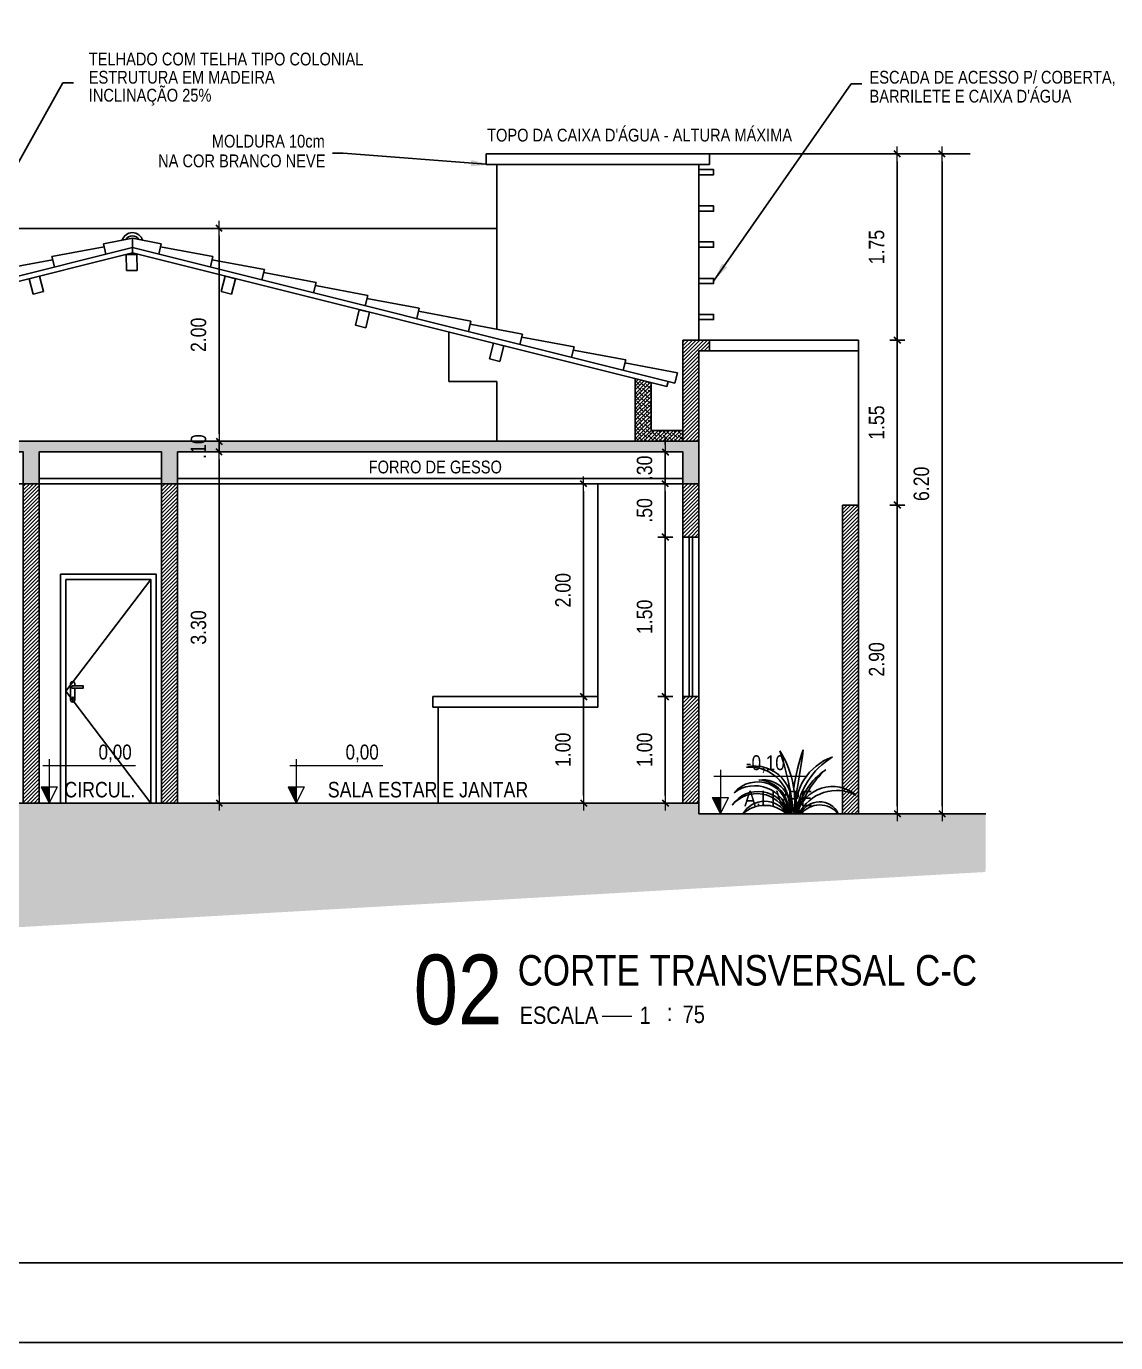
# Model space of a CAD drawing. Header units: millimetres. Extents: x -6300 to 1991, y -4770 to 4545.
# Drawn here: x 1408.02 to 1418.26, y 90.19 to 102.56 of the extents above; entities that cross this region are included whole.
import ezdxf
from ezdxf.enums import TextEntityAlignment as Align

# ---------------------------------------------------------------- set-up
doc = ezdxf.new("R2010")
doc.units = ezdxf.units.MM
doc.header["$LTSCALE"] = 20
doc.header["$MEASUREMENT"] = 0
doc.linetypes.add('HIDDEN2', pattern=[0.1875, 0.125, -0.0625])
doc.layers.get('0').update_dxf_attribs({"linetype": 'CONTINUOUS'})
doc.layers.get('DEFPOINTS').update_dxf_attribs({"linetype": 'CONTINUOUS'})
for name, color, linetype in [('COBERTA', 6, 'CONTINUOUS'), ('COTA', 7, 'CONTINUOUS'), ('E-txt-g', 3, 'CONTINUOUS'), ('E-TXT-Y', 2, 'CONTINUOUS'), ('PLANTAS', 136, 'CONTINUOUS')]:
    doc.layers.add(name, color=color, linetype=linetype)
for name, color, linetype, lineweight in [('E-Cta-W', 7, 'CONTINUOUS', 20), ('E-Pen-C', 4, 'CONTINUOUS', 15), ('E-Pen-G', 3, 'CONTINUOUS', 30), ('E-Txt-W', 7, 'CONTINUOUS', 20)]:
    doc.layers.add(name, color=color, linetype=linetype, lineweight=lineweight)
doc.styles.add('F2', font='ARIALN.TTF')
doc.styles.add('REG60', font='romans.shx', dxfattribs={"width": 0.8, "height": 0.15})
doc.styles.add('REG80', font='romans.shx', dxfattribs={"width": 0.8, "height": 0.2})
doc.dimstyles.new('DIMENSION-1', dxfattribs={"dimtxt": 0.145, "dimasz": 0.07, "dimexe": 1, "dimexo": 0, "dimgap": 0.12, "dimtad": 1, "dimzin": 7, "dimdsep": 46, "dimtxsty": 'F2', "dimblk1": 'TRACO', "dimblk2": 'TRACO', "dimsah": 1, "dimcen": 1, "dimse1": 1, "dimse2": 1, "dimclrd": 4, "dimclre": 256, "dimclrt": 4, "dimadec": 8, "dimazin": 0, "dimtfac": 1, "dimtix": 1, "dimtmove": 2, "dimatfit": 3, "dimldrblk": 'TRACO', "dimfxl": 1, "dimtolj": 1, "dimtzin": 0, "dimarcsym": 0})
doc.dimstyles.get("Standard").update_dxf_attribs({"dimtxt": 0.18, "dimasz": 0.18, "dimexe": 0.18, "dimexo": 0.0625, "dimgap": 0.09, "dimtad": 0, "dimtih": 1, "dimtoh": 1, "dimdec": 4, "dimzin": 0, "dimdsep": 46, "dimtxsty": 'Standard', "dimcen": 0.09, "dimadec": 0, "dimazin": 0, "dimtfac": 1, "dimtdec": 4, "dimtofl": 0, "dimtmove": 0, "dimatfit": 3, "dimfxl": 1, "dimtolj": 1, "dimtzin": 0, "dimarcsym": 0})
pattern_1 = [(45, (-10.43121, 139.101846), (-0.01767766953, 0.01767766953), []), (135, (-10.43121, 139.101846), (-0.0530330086, 0.01767766953), [0.0625, -0.0375])]

# ---------------------------------------------------------------- blocks, each defined once
blk = doc.blocks.new('IND_DES')
at = {"layer": 'E-Txt-W', "color": 7}
blk.add_line((0.0269, -0.2428), (0.1984, -0.2428), dxfattribs=at)
at = {"layer": 'E-txt-g', "color": 7, "style": 'F2'}
for s, p in [('ESCALA', (-0.4463, -0.2864)), ('1', (0.2426, -0.2864)), (':', (0.3988, -0.2706))]:
    blk.add_text(s, height=0.1, dxfattribs=at).set_placement(p)
blk.add_attdef('ESCALA', (0.4897, -0.2812), '', height=0.1, dxfattribs=at)
at = {"layer": 'E-Txt-W', "color": 6, "style": 'F2'}
blk.add_attdef('00', text='', height=0.4, dxfattribs=at).set_placement((-0.7083, -0.2881), align=Align.CENTER)
at = {"layer": 'E-TXT-Y', "color": 7, "style": 'F2'}
for tag, p in [('PROJETO', (-0.4563, 0.1829)), ('DESENHO', (-0.4582, -0.0658))]:
    blk.add_attdef(tag, p, '', height=0.175, dxfattribs=at)
blk = doc.blocks.new('TXT-AMB75')
at = {"layer": 'E-txt-g', "style": 'REG80', "width": 0.8, "flags": 8}
blk.add_attdef('TXT', text='', height=0.2, dxfattribs=at).set_placement((0.005, 0.296), align=Align.CENTER)
at = {"layer": 'E-Txt-W', "style": 'REG60', "width": 0.8, "flags": 8}
blk.add_attdef('TXT', text='', height=0.15, dxfattribs=at).set_placement((0.005, 0.027), align=Align.CENTER)
blk = doc.blocks.new('Ind-Nivel-CT2')
at = {"color": 4}
for p, q in [((0, 0.587), (0, 0)), ((-0.088, 0.505), (1.16, 0.505)), ((-0.109, 0.218), (0, 0)), ((-0.109, 0.218), (0.109, 0.218)), ((0, 0), (0.109, 0.218))]:
    blk.add_line(p, q, dxfattribs=at)
blk.add_solid([(-0.109, 0.218), (0, 0.218), (0, 0)], dxfattribs=at)
at = {"color": 4, "style": 'F2'}
blk.add_attdef('NIVEL1', (0.162, 0.601), '', height=0.2, dxfattribs=at)
blk = doc.blocks.new('TRACO')
at = {"layer": 'E-Pen-C'}
for p, q in [((-1, 0), (1, 0)), ((0, 1), (0, -1))]:
    blk.add_line(p, q, dxfattribs=at)
at = {"layer": 'E-Pen-G'}
blk.add_line((-0.42, -0.42), (0.42, 0.42), dxfattribs=at)
blk = doc.blocks.new('*D654')
at = {"layer": 'COTA', "color": 4, "linetype": 'Continuous', "lineweight": -2}
blk.add_line((1416.209, 95.23), (1416.209, 97.99), dxfattribs=at)
at = {"layer": 'DEFPOINTS', "color": 0, "linetype": 'Continuous'}
for p in [(1415.844, 98.06), (1416.209, 98.06), (1415.844, 95.16, 0.109)]:
    blk.add_point(p, dxfattribs=at)
at = {"layer": 'COTA', "color": 4, "linetype": 'Continuous', "lineweight": -2, "xscale": 0.07, "yscale": 0.07, "zscale": 0.07}
for p, rotation in [((1416.209, 98.06), 90), ((1416.209, 95.16), 270)]:
    blk.add_blockref('TRACO', p, dxfattribs=dict(at, rotation=rotation))
at = {"layer": 'COTA', "color": 4, "linetype": 'Continuous', "insert": (1416.015, 96.61), "char_height": 0.145, "attachment_point": 5, "rotation": 90, "style": 'F2'}
blk.add_mtext('\\A1;2.90', dxfattribs=at)
blk = doc.blocks.new('*D655')
at = {"layer": 'COTA', "color": 4, "linetype": 'Continuous', "lineweight": -2}
blk.add_line((1416.209, 98.13), (1416.209, 99.54), dxfattribs=at)
at = {"layer": 'DEFPOINTS', "color": 0, "linetype": 'Continuous'}
for p in [(1415.844, 99.61), (1416.209, 99.61), (1415.844, 98.06)]:
    blk.add_point(p, dxfattribs=at)
at = {"layer": 'COTA', "color": 4, "linetype": 'Continuous', "lineweight": -2, "xscale": 0.07, "yscale": 0.07, "zscale": 0.07}
for p, rotation in [((1416.209, 99.61), 90), ((1416.209, 98.06), 270)]:
    blk.add_blockref('TRACO', p, dxfattribs=dict(at, rotation=rotation))
at = {"layer": 'COTA', "color": 4, "linetype": 'Continuous', "insert": (1416.015, 98.835), "char_height": 0.145, "attachment_point": 5, "rotation": 90, "style": 'F2'}
blk.add_mtext('\\A1;1.55', dxfattribs=at)
blk = doc.blocks.new('*D656')
at = {"layer": 'COTA', "color": 4, "linetype": 'Continuous', "lineweight": -2}
blk.add_line((1416.209, 99.68), (1416.209, 101.29), dxfattribs=at)
at = {"layer": 'DEFPOINTS', "color": 0, "linetype": 'Continuous'}
for p in [(1414.444, 101.36), (1416.209, 101.36), (1415.844, 99.61)]:
    blk.add_point(p, dxfattribs=at)
at = {"layer": 'COTA', "color": 4, "linetype": 'Continuous', "lineweight": -2, "xscale": 0.07, "yscale": 0.07, "zscale": 0.07}
for p, rotation in [((1416.209, 101.36), 90), ((1416.209, 99.61), 270)]:
    blk.add_blockref('TRACO', p, dxfattribs=dict(at, rotation=rotation))
at = {"layer": 'COTA', "color": 4, "linetype": 'Continuous', "insert": (1416.015, 100.485), "char_height": 0.145, "attachment_point": 5, "rotation": 90, "style": 'F2'}
blk.add_mtext('\\A1;1.75', dxfattribs=at)
blk = doc.blocks.new('*D657')
at = {"layer": 'COTA', "color": 4, "linetype": 'Continuous', "lineweight": -2}
blk.add_line((1416.63, 101.29), (1416.63, 95.23), dxfattribs=at)
at = {"layer": 'DEFPOINTS', "color": 0, "linetype": 'Continuous'}
for p in [(1414.444, 101.36), (1414.344, 95.16, 0.247), (1416.63, 95.16)]:
    blk.add_point(p, dxfattribs=at)
at = {"layer": 'COTA', "color": 4, "linetype": 'Continuous', "lineweight": -2, "xscale": 0.07, "yscale": 0.07, "zscale": 0.07}
for p, rotation in [((1416.63, 101.36), 90), ((1416.63, 95.16), 270)]:
    blk.add_blockref('TRACO', p, dxfattribs=dict(at, rotation=rotation))
at = {"layer": 'COTA', "color": 4, "linetype": 'Continuous', "insert": (1416.436, 98.26), "char_height": 0.145, "attachment_point": 5, "rotation": 90, "style": 'F2'}
blk.add_mtext('\\A1;6.20', dxfattribs=at)
blk = doc.blocks.new('*D671')
at = {"layer": 'COTA', "color": 4, "linetype": 'Continuous', "lineweight": -2}
blk.add_line((1409.835, 95.33), (1409.835, 98.49), dxfattribs=at)
at = {"layer": 'DEFPOINTS', "color": 0, "linetype": 'Continuous'}
for p in [(1409.294, 98.56), (1409.835, 98.56), (1409.294, 95.26, 0.247)]:
    blk.add_point(p, dxfattribs=at)
at = {"layer": 'COTA', "color": 4, "linetype": 'Continuous', "lineweight": -2, "xscale": 0.07, "yscale": 0.07, "zscale": 0.07}
for p, rotation in [((1409.835, 98.56), 90), ((1409.835, 95.26), 270)]:
    blk.add_blockref('TRACO', p, dxfattribs=dict(at, rotation=rotation))
at = {"layer": 'COTA', "color": 4, "linetype": 'Continuous', "insert": (1409.641, 96.91), "char_height": 0.145, "attachment_point": 5, "rotation": 90, "style": 'F2'}
blk.add_mtext('\\A1;3.30', dxfattribs=at)
blk = doc.blocks.new('*D672')
at = {"layer": 'COTA', "color": 4, "linetype": 'Continuous', "lineweight": -2}
for p, q in [((1409.835, 98.73), (1409.835, 98.8)), ((1409.835, 98.56), (1409.835, 98.66)), ((1409.835, 98.49), (1409.835, 98.42))]:
    blk.add_line(p, q, dxfattribs=at)
at = {"layer": 'DEFPOINTS', "color": 0, "linetype": 'Continuous'}
for p in [(1409.459, 98.66), (1409.835, 98.66), (1409.294, 98.56)]:
    blk.add_point(p, dxfattribs=at)
at = {"layer": 'COTA', "color": 4, "linetype": 'Continuous', "lineweight": -2, "xscale": 0.07, "yscale": 0.07, "zscale": 0.07}
for p, rotation in [((1409.835, 98.66), 270), ((1409.835, 98.56), 90)]:
    blk.add_blockref('TRACO', p, dxfattribs=dict(at, rotation=rotation))
at = {"layer": 'COTA', "color": 4, "linetype": 'Continuous', "insert": (1409.641, 98.61), "char_height": 0.145, "attachment_point": 5, "rotation": 90, "style": 'F2'}
blk.add_mtext('\\A1;.10', dxfattribs=at)
blk = doc.blocks.new('*D673')
at = {"layer": 'COTA', "color": 4, "linetype": 'Continuous', "lineweight": -2}
blk.add_line((1409.835, 98.73), (1409.835, 100.59), dxfattribs=at)
at = {"layer": 'DEFPOINTS', "color": 0, "linetype": 'Continuous'}
for p in [(1409.733, 100.66), (1409.835, 100.66), (1409.459, 98.66)]:
    blk.add_point(p, dxfattribs=at)
at = {"layer": 'COTA', "color": 4, "linetype": 'Continuous', "lineweight": -2, "xscale": 0.07, "yscale": 0.07, "zscale": 0.07}
for p, rotation in [((1409.835, 100.66), 90), ((1409.835, 98.66), 270)]:
    blk.add_blockref('TRACO', p, dxfattribs=dict(at, rotation=rotation))
at = {"layer": 'COTA', "color": 4, "linetype": 'Continuous', "insert": (1409.641, 99.66), "char_height": 0.145, "attachment_point": 5, "rotation": 90, "style": 'F2'}
blk.add_mtext('\\A1;2.00', dxfattribs=at)
blk = doc.blocks.new('*D674')
at = {"layer": 'COTA', "color": 4, "linetype": 'Continuous', "lineweight": -2}
blk.add_line((1414.028, 95.33), (1414.028, 96.19), dxfattribs=at)
at = {"layer": 'DEFPOINTS', "color": 0, "linetype": 'Continuous'}
for p in [(1414.028, 96.26), (1414.194, 96.26, 0.214), (1414.194, 95.26, 0.214)]:
    blk.add_point(p, dxfattribs=at)
at = {"layer": 'COTA', "color": 4, "linetype": 'Continuous', "lineweight": -2, "xscale": 0.07, "yscale": 0.07, "zscale": 0.07}
for p, rotation in [((1414.028, 96.26), 90), ((1414.028, 95.26), 270)]:
    blk.add_blockref('TRACO', p, dxfattribs=dict(at, rotation=rotation))
at = {"layer": 'COTA', "color": 4, "linetype": 'Continuous', "insert": (1413.834, 95.76), "char_height": 0.145, "attachment_point": 5, "rotation": 90, "style": 'F2'}
blk.add_mtext('\\A1;1.00', dxfattribs=at)
blk = doc.blocks.new('*D675')
at = {"layer": 'COTA', "color": 4, "linetype": 'Continuous', "lineweight": -2}
blk.add_line((1414.028, 96.33), (1414.028, 97.69), dxfattribs=at)
at = {"layer": 'DEFPOINTS', "color": 0, "linetype": 'Continuous'}
for p in [(1414.028, 97.76), (1414.194, 97.76, 0.214), (1414.194, 96.26, 0.214)]:
    blk.add_point(p, dxfattribs=at)
at = {"layer": 'COTA', "color": 4, "linetype": 'Continuous', "lineweight": -2, "xscale": 0.07, "yscale": 0.07, "zscale": 0.07}
for p, rotation in [((1414.028, 97.76), 90), ((1414.028, 96.26), 270)]:
    blk.add_blockref('TRACO', p, dxfattribs=dict(at, rotation=rotation))
at = {"layer": 'COTA', "color": 4, "linetype": 'Continuous', "insert": (1413.834, 97.01), "char_height": 0.145, "attachment_point": 5, "rotation": 90, "style": 'F2'}
blk.add_mtext('\\A1;1.50', dxfattribs=at)
blk = doc.blocks.new('*D676')
at = {"layer": 'COTA', "color": 4, "linetype": 'Continuous', "lineweight": -2}
blk.add_line((1414.028, 97.83), (1414.028, 98.19), dxfattribs=at)
at = {"layer": 'DEFPOINTS', "color": 0, "linetype": 'Continuous'}
for p in [(1414.028, 98.26), (1414.194, 98.26), (1414.194, 97.76, 0.214)]:
    blk.add_point(p, dxfattribs=at)
at = {"layer": 'COTA', "color": 4, "linetype": 'Continuous', "lineweight": -2, "xscale": 0.07, "yscale": 0.07, "zscale": 0.07}
for p, rotation in [((1414.028, 98.26), 90), ((1414.028, 97.76), 270)]:
    blk.add_blockref('TRACO', p, dxfattribs=dict(at, rotation=rotation))
at = {"layer": 'COTA', "color": 4, "linetype": 'Continuous', "insert": (1413.834, 98.01), "char_height": 0.145, "attachment_point": 5, "rotation": 90, "style": 'F2'}
blk.add_mtext('\\A1;.50', dxfattribs=at)
blk = doc.blocks.new('*D677')
at = {"layer": 'COTA', "color": 4, "linetype": 'Continuous', "lineweight": -2}
for p, q in [((1414.028, 98.63), (1414.028, 98.7)), ((1414.028, 98.26), (1414.028, 98.56)), ((1414.028, 98.19), (1414.028, 98.12))]:
    blk.add_line(p, q, dxfattribs=at)
at = {"layer": 'DEFPOINTS', "color": 0, "linetype": 'Continuous'}
for p in [(1414.028, 98.56), (1414.194, 98.56), (1414.194, 98.26)]:
    blk.add_point(p, dxfattribs=at)
at = {"layer": 'COTA', "color": 4, "linetype": 'Continuous', "lineweight": -2, "xscale": 0.07, "yscale": 0.07, "zscale": 0.07}
for p, rotation in [((1414.028, 98.56), 270), ((1414.028, 98.26), 90)]:
    blk.add_blockref('TRACO', p, dxfattribs=dict(at, rotation=rotation))
at = {"layer": 'COTA', "color": 4, "linetype": 'Continuous', "insert": (1413.834, 98.41), "char_height": 0.145, "attachment_point": 5, "rotation": 90, "style": 'F2'}
blk.add_mtext('\\A1;.30', dxfattribs=at)
blk = doc.blocks.new('*D678')
at = {"layer": 'COTA', "color": 4, "linetype": 'Continuous', "lineweight": -2}
blk.add_line((1413.261, 96.19), (1413.261, 95.33), dxfattribs=at)
at = {"layer": 'DEFPOINTS', "color": 0, "linetype": 'Continuous'}
for p in [(1413.394, 96.26, 0.198), (1413.261, 95.26), (1413.394, 95.26, 0.198)]:
    blk.add_point(p, dxfattribs=at)
at = {"layer": 'COTA', "color": 4, "linetype": 'Continuous', "lineweight": -2, "xscale": 0.07, "yscale": 0.07, "zscale": 0.07}
for p, rotation in [((1413.261, 96.26), 90), ((1413.261, 95.26), 270)]:
    blk.add_blockref('TRACO', p, dxfattribs=dict(at, rotation=rotation))
at = {"layer": 'COTA', "color": 4, "linetype": 'Continuous', "insert": (1413.067, 95.76), "char_height": 0.145, "attachment_point": 5, "rotation": 90, "style": 'F2'}
blk.add_mtext('\\A1;1.00', dxfattribs=at)
blk = doc.blocks.new('*D679')
at = {"layer": 'COTA', "color": 4, "linetype": 'Continuous', "lineweight": -2}
blk.add_line((1413.261, 96.33), (1413.261, 98.19), dxfattribs=at)
at = {"layer": 'DEFPOINTS', "color": 0, "linetype": 'Continuous'}
for p in [(1413.261, 98.26), (1413.394, 98.26), (1413.394, 96.26, 0.198)]:
    blk.add_point(p, dxfattribs=at)
at = {"layer": 'COTA', "color": 4, "linetype": 'Continuous', "lineweight": -2, "xscale": 0.07, "yscale": 0.07, "zscale": 0.07}
for p, rotation in [((1413.261, 98.26), 90), ((1413.261, 96.26), 270)]:
    blk.add_blockref('TRACO', p, dxfattribs=dict(at, rotation=rotation))
at = {"layer": 'COTA', "color": 4, "linetype": 'Continuous', "insert": (1413.067, 97.26), "char_height": 0.145, "attachment_point": 5, "rotation": 90, "style": 'F2'}
blk.add_mtext('\\A1;2.00', dxfattribs=at)
blk = doc.blocks.new('PLANT3L')
at = {"layer": 'PLANTAS', "color": 8}
blk.add_line((0.335, 0.002), (-0.314, 0.002), dxfattribs=at)
for centre, radius, start, end in [((-0.844, 0.119), 0.873, 352.2755, 33.0522), ((-2.789, -0.304), 2.824, 6.2078, 18.5584), ((2.421, -0.155), 2.435, 161.8415, 170.5179), ((-3.676, 1), 3.804, 346.8713, 354.0253), ((0.555, 0.048), 0.518, 109.7641, 185.1275), ((0.767, -0.085), 0.731, 121.6539, 173.2153), ((-0.344, 0.108), 0.343, 341.8974, 103.3195), ((-0.394, 0.068), 0.375, 349.8247, 94.1396), ((0.696, -0.129), 0.663, 124.5088, 168.6962), ((1.031, -0.33), 1.033, 133.5399, 161.2512), ((-0.32, 0.016), 0.287, 357.1633, 139.9251), ((-0.346, -0.052), 0.319, 9.7129, 127.5025), ((-0.323, 0.026), 0.295, 356.0104, 87.1327), ((-0.267, 0.076), 0.247, 342.7807, 98.9544), ((0.384, -0.085), 0.344, 49.7127, 165.4673), ((-0.315, -0.081), 0.294, 16.3782, 145.4428), ((-0.326, -0.111), 0.304, 21.6985, 139.7769), ((0.425, -0.178), 0.4, 62.9698, 153.252), ((-0.253, -0.114), 0.235, 29.3177, 150.4844), ((-0.254, -0.215), 0.298, 46.662, 133.1395), ((2.421, -0.155), 2.435, 173.4597, 176.3258), ((-3.676, 1), 3.804, 344.7781, 345.723), ((0.261, -0.08), 0.196, 25.7178, 155.4156), ((0.264, -0.138), 0.224, 39.4292, 141.7202)]:
    blk.add_arc(centre, radius, start, end, dxfattribs=at)

msp = doc.modelspace()

# ---------------------------------------------------------------- hatches: boundary and pattern name
at = {"layer": 'COTA', "linetype": 'Continuous'}
h = msp.add_hatch(dxfattribs=at)
h.set_pattern_fill('ANSI31', color=8, scale=0.2, style=0)
h.set_pattern_definition([(45, (-10.43121, 139.101846), (-0.01767766953, 0.01767766953), [])])
h.paths.add_polyline_path([(1404.844, 97.26), (1404.994, 97.26), (1404.994, 95.26), (1404.844, 95.26)])
h.paths.add_polyline_path([(1404.844, 98.26), (1404.994, 98.26), (1404.994, 97.76), (1404.844, 97.76)])
h.paths.add_polyline_path([(1404.744, 100.66), (1404.744, 100.56), (1404.844, 100.56), (1404.844, 98.66), (1404.994, 98.66), (1404.994, 100.66)])
h.paths.add_polyline_path([(1407.994, 98.26), (1408.144, 98.26), (1408.144, 95.26), (1407.994, 95.26)])
h.paths.add_polyline_path([(1409.294, 98.26), (1409.444, 98.26), (1409.444, 95.26), (1409.294, 95.26)])
h.paths.add_polyline_path([(1414.194, 98.26), (1414.344, 98.26), (1414.344, 97.76), (1414.194, 97.76)])
h.paths.add_polyline_path([(1414.194, 96.26), (1414.344, 96.26), (1414.344, 95.26), (1414.194, 95.26)])
h.paths.add_polyline_path([(1415.694, 98.06), (1415.844, 98.06), (1415.844, 95.16), (1415.694, 95.16)])
h.paths.add_polyline_path([(1414.194, 99.61), (1414.194, 98.66), (1414.344, 98.66), (1414.344, 99.51), (1414.444, 99.51), (1414.444, 99.61)])
h = msp.add_hatch(dxfattribs=at)
h.set_pattern_fill('ANSI38', color=8, scale=0.2, style=0)
h.set_pattern_definition(pattern_1)
h.paths.add_polyline_path([(1413.894, 99.211), (1413.744, 99.248), (1413.744, 98.66), (1414.194, 98.66), (1414.194, 98.76), (1413.894, 98.76)])
h = msp.add_hatch(dxfattribs=at)
h.set_pattern_fill('ANSI38', color=8, scale=0.2, style=0)
h.set_pattern_definition(pattern_1)
h.paths.add_polyline_path([(1403.494, 98.66), (1403.494, 98.26), (1403.644, 98.26), (1403.644, 98.56), (1404.844, 98.56), (1404.844, 98.269), (1404.994, 98.26), (1404.994, 98.56), (1407.994, 98.56), (1407.994, 98.26), (1408.144, 98.26), (1408.144, 98.56), (1409.294, 98.56), (1409.294, 98.26), (1409.444, 98.26), (1409.444, 98.56), (1414.194, 98.56), (1414.194, 98.26), (1414.344, 98.26), (1414.344, 98.66)])
h = msp.add_hatch(dxfattribs=at)
h.set_pattern_fill('ANSI38', color=8, scale=0.4, style=0)
h.set_pattern_definition([(45, (92.556543, -69.83677), (-0.035355339, 0.035355339), []), (135, (92.556543, -69.83677), (-0.1060660172, 0.035355339), [0.125, -0.075])])
h.paths.add_polyline_path([(1394.341, 95.36), (1395.447, 95.36), (1395.447, 93.95), (1399.646, 93.95), (1399.646, 95.36), (1400.233, 95.36), (1400.233, 95.16), (1403.494, 95.16), (1403.494, 95.26), (1414.344, 95.26), (1414.344, 95.16), (1417.041, 95.16), (1417.038, 94.612), (1399.971, 93.638), (1394.341, 93.631)])

# ---------------------------------------------------------------- linework, layer by layer
at = {"color": 2}
msp.add_lwpolyline([(1387.919, 90.189), (1460.276, 90.189), (1460.276, 134.739), (1387.919, 134.739)], close=True, dxfattribs=at)
at = {"color": 1}
msp.add_lwpolyline([(1389.794, 133.989), (1459.526, 133.989), (1459.526, 90.939), (1389.794, 90.939)], close=True, dxfattribs=at)
at = {"layer": 'COBERTA', "color": 2}
for p, q in [((1405.064, 99.492, 4.379), (1409.019, 100.481, 4.379)), ((1409.019, 100.43, 0.247), (1409.019, 100.567, 4.379)), ((1409.019, 100.43, 0.247), (1409.019, 100.567, 4.379)), ((1409.019, 100.43, 0.247), (1409.019, 100.567, 4.379)), ((1409.019, 100.43, 0.247), (1409.019, 100.567, 4.379)), ((1414.118, 99.206, 4.379), (1409.019, 100.481, 4.379)), ((1405.14, 99.46, 4.379), (1409.019, 100.43, 4.379)), ((1414.043, 99.174, 4.379), (1409.019, 100.43, 4.379)), ((1415.844, 99.61), (1414.444, 99.61)), ((1415.844, 98.06), (1415.844, 99.61)), ((1415.844, 99.51), (1414.444, 99.51)), ((1414.055, 99.222, 4.379), (1414.043, 99.174, 4.379))]:
    msp.add_line(p, q, dxfattribs=at)
at = {"layer": 'COBERTA'}
for p, q in [((1408.262, 100.395, 4.379), (1408.754, 100.487, 4.379)), ((1408.747, 100.516, 4.379), (1409.019, 100.567, 4.379)), ((1408.771, 100.419, 4.379), (1408.747, 100.516, 4.379)), ((1409.291, 100.516, 4.379), (1409.019, 100.567, 4.379)), ((1409.267, 100.419, 4.379), (1409.291, 100.516, 4.379)), ((1409.776, 100.395, 4.379), (1409.284, 100.487, 4.379)), ((1407.777, 100.274, 4.379), (1408.269, 100.366, 4.379)), ((1408.286, 100.298, 4.379), (1408.262, 100.395, 4.379)), ((1409.752, 100.298, 4.379), (1409.776, 100.395, 4.379)), ((1410.261, 100.274, 4.379), (1409.769, 100.366, 4.379)), ((1410.237, 100.177, 4.379), (1410.261, 100.274, 4.379)), ((1410.746, 100.152, 4.379), (1410.254, 100.245, 4.379)), ((1410.722, 100.055, 4.379), (1410.746, 100.152, 4.379)), ((1411.231, 100.031, 4.379), (1410.739, 100.123, 4.379)), ((1411.207, 99.934, 4.379), (1411.231, 100.031, 4.379)), ((1411.716, 99.91, 4.379), (1411.224, 100.002, 4.379)), ((1411.692, 99.813, 4.379), (1411.716, 99.91, 4.379)), ((1412.201, 99.789, 4.379), (1411.709, 99.881, 4.379)), ((1412.177, 99.692, 4.379), (1412.201, 99.789, 4.379)), ((1412.687, 99.667, 4.379), (1412.194, 99.759, 4.379)), ((1412.662, 99.57, 4.379), (1412.687, 99.667, 4.379)), ((1413.172, 99.546, 4.379), (1412.679, 99.638, 4.379)), ((1413.147, 99.449, 4.379), (1413.172, 99.546, 4.379)), ((1413.657, 99.425, 4.379), (1413.164, 99.517, 4.379)), ((1413.632, 99.328, 4.379), (1413.657, 99.425, 4.379)), ((1414.142, 99.304, 4.379), (1413.649, 99.396, 4.379)), ((1414.118, 99.206, 4.379), (1414.142, 99.304, 4.379)), ((1413.394, 98.26), (1413.394, 96.16)), ((1413.394, 96.26, 0.198), (1411.844, 96.26, 0.167)), ((1411.844, 96.26), (1411.844, 96.16)), ((1413.394, 96.16, 0.198), (1411.844, 96.16, 0.167)), ((1411.894, 96.16), (1411.894, 95.26))]:
    msp.add_line(p, q, dxfattribs=at)
at = {"layer": 'COBERTA', "color": 2}
for points, elevation in [([(1408.963, 100.265), (1408.962, 100.415), (1409.062, 100.416), (1409.063, 100.266)], 8.799), ([(1408.087, 100.042), (1408.05, 100.187), (1408.147, 100.212), (1408.184, 100.066)], 4.379), ([(1409.951, 100.042), (1409.988, 100.187), (1409.891, 100.212), (1409.854, 100.066)], 4.379), ([(1411.213, 99.727), (1411.249, 99.872), (1411.152, 99.896), (1411.116, 99.751)], 4.379), ([(1412.474, 99.411), (1412.51, 99.557), (1412.413, 99.581), (1412.377, 99.436)], 4.379)]:
    msp.add_lwpolyline(points, close=True, dxfattribs=dict(at, elevation=elevation))
at = {"layer": 'COTA', "color": 3, "linetype": 'Continuous'}
for p, q in [((1414.444, 101.36), (1412.344, 101.36)), ((1412.344, 101.36, 0.02), (1412.344, 101.26, 0.019)), ((1414.444, 101.36, 0.02), (1414.444, 101.26, 0.019)), ((1414.444, 101.26), (1412.344, 101.26)), ((1412.444, 101.26, 0.019), (1412.444, 99.713, 0.008)), ((1414.344, 101.26, 0.019), (1414.344, 99.61, 0.007)), ((1411.994, 99.686, 0.802), (1411.994, 99.22, 0.802)), ((1411.994, 99.22, 0.802), (1412.444, 99.22, 0.004)), ((1412.444, 99.22, 0.004), (1412.444, 98.66))]:
    msp.add_line(p, q, dxfattribs=at)
at = {"layer": 'COTA', "color": 8, "linetype": 'HIDDEN2'}
msp.add_line((1414.444, 101.36), (1416.895, 101.36), dxfattribs=at)
at = {"layer": 'COTA', "color": 6, "linetype": 'Continuous'}
msp.add_line((1412.444, 100.66), (1404.994, 100.66), dxfattribs=at)
at = {"layer": 'COTA', "color": 5, "linetype": 'Continuous'}
for p, q in [((1414.194, 99.61, 0.247), (1414.194, 98.66, 0.493)), ((1414.194, 99.61), (1414.444, 99.61, 0.411)), ((1414.444, 99.61, 0.247), (1414.444, 99.51, 0.272)), ((1414.344, 99.51, 0.272), (1414.344, 98.66, 0.493)), ((1414.344, 99.51, 0.247), (1414.444, 99.51, 0.411)), ((1413.744, 99.248, -3.737), (1413.744, 98.66, -3.737)), ((1413.894, 99.211, -3.737), (1413.894, 98.76, -3.737)), ((1413.894, 98.76, -3.926), (1414.194, 98.76, -3.926)), ((1414.344, 98.66), (1403.494, 98.66)), ((1414.344, 98.66, 0.247), (1414.344, 97.76, 0.247)), ((1408.144, 98.56, 0.247), (1408.144, 95.26, 0.247)), ((1409.294, 98.56), (1408.144, 98.56)), ((1409.294, 98.56, 0.247), (1409.294, 95.26, 0.247)), ((1409.444, 98.56, 0.247), (1409.444, 95.26, 0.247)), ((1414.194, 98.56), (1409.444, 98.56)), ((1414.194, 98.56, 0.247), (1414.194, 97.76, 0.247)), ((1414.344, 98.26), (1403.494, 98.26)), ((1415.694, 98.06, 0.247), (1415.694, 95.16, 0.247)), ((1415.694, 98.06), (1415.844, 98.06)), ((1415.844, 98.06, 0.088), (1415.844, 95.16, 0.252)), ((1414.344, 97.76, 0.217), (1414.194, 97.76, 0.214)), ((1414.344, 96.26, 0.217), (1414.194, 96.26, 0.214)), ((1414.194, 96.26, 0.214), (1414.194, 95.26, 0.214)), ((1414.344, 96.26, 0.247), (1414.344, 95.26, 0.247))]:
    msp.add_line(p, q, dxfattribs=at)
at = {"layer": 'COTA', "color": 7, "linetype": 'Continuous'}
for p, q in [((1409.294, 98.31), (1408.144, 98.31)), ((1414.194, 98.31), (1409.444, 98.31)), ((1414.254, 97.76, 0.247), (1414.254, 96.26, 0.247)), ((1414.284, 97.76, 0.247), (1414.284, 96.26, 0.247))]:
    msp.add_line(p, q, dxfattribs=at)
at = {"layer": 'COTA', "color": 8, "linetype": 'Continuous'}
for p, q in [((1414.194, 97.76, 0.247), (1414.194, 96.26, 0.247)), ((1414.344, 97.76, 0.247), (1414.344, 96.26, 0.247)), ((1408.438, 96.383, 0.247), (1408.438, 96.226, 0.247)), ((1408.478, 96.383, 0.247), (1408.478, 96.36, 0.247)), ((1408.448, 96.244, 0.247), (1408.468, 96.244, 0.247)), ((1408.458, 96.234, 0.247), (1408.458, 96.254, 0.247)), ((1408.478, 96.34, 0.247), (1408.478, 96.226, 0.247))]:
    msp.add_line(p, q, dxfattribs=at)
at = {"layer": 'COTA', "color": 1, "linetype": 'Continuous'}
for p, q in [((1414.344, 95.26, 0.217), (1403.494, 95.26)), ((1414.344, 95.26, 0.247), (1414.344, 95.16, 0.247)), ((1417.041, 95.16), (1414.344, 95.16, 0.247))]:
    msp.add_line(p, q, dxfattribs=at)
at = {"layer": 'COTA', "color": 8, "linetype": 'Continuous'}
for points, elevation in [([(1414.344, 101.213), (1414.482, 101.213), (1414.482, 101.164), (1414.344, 101.164)], 0.016), ([(1414.344, 100.871), (1414.482, 100.871), (1414.482, 100.821), (1414.344, 100.821)], 0.016), ([(1414.344, 100.533), (1414.482, 100.533), (1414.482, 100.483), (1414.344, 100.483)], 0.016), ([(1414.344, 100.19), (1414.482, 100.19), (1414.482, 100.141), (1414.344, 100.141)], 0.016), ([(1414.344, 99.852), (1414.482, 99.852), (1414.482, 99.803), (1414.344, 99.803)], 0.016), ([(1408.394, 97.36), (1409.194, 97.36), (1409.194, 95.26), (1408.394, 95.26)], 0.247), ([(1408.394, 97.36), (1409.194, 97.36), (1409.194, 95.26), (1408.394, 95.26)], 0.247)]:
    msp.add_lwpolyline(points, close=True, dxfattribs=dict(at, elevation=elevation))
at = {"layer": 'COTA', "color": 5, "linetype": 'Continuous', "elevation": 0.247}
msp.add_lwpolyline([(1414.194, 99.61), (1414.194, 98.66), (1414.344, 98.66), (1414.344, 99.51), (1414.444, 99.51), (1414.444, 99.61), (1414.194, 99.61)], dxfattribs=at)
at = {"layer": 'COTA', "color": 5, "linetype": 'Continuous'}
msp.add_lwpolyline([(1403.494, 98.66), (1403.494, 98.26), (1403.644, 98.26), (1403.644, 98.56), (1404.844, 98.56), (1404.844, 98.269), (1404.994, 98.26), (1404.994, 98.56), (1407.994, 98.56), (1407.994, 98.26), (1408.144, 98.26), (1408.144, 98.56), (1409.294, 98.56), (1409.294, 98.26), (1409.444, 98.26), (1409.444, 98.56), (1414.194, 98.56), (1414.194, 98.26), (1414.344, 98.26), (1414.344, 98.66), (1403.494, 98.66)], dxfattribs=at)
for points, elevation in [([(1407.994, 98.26), (1408.144, 98.26), (1408.144, 95.26), (1407.994, 95.26)], 0.247), ([(1409.294, 98.26), (1409.444, 98.26), (1409.444, 95.26), (1409.294, 95.26)], 0.247), ([(1414.194, 98.26), (1414.344, 98.26), (1414.344, 97.76), (1414.194, 97.76)], 0.247), ([(1414.194, 96.26), (1414.344, 96.26), (1414.344, 95.26), (1414.194, 95.26)], 0.214)]:
    msp.add_lwpolyline(points, close=True, dxfattribs=dict(at, elevation=elevation))
msp.add_lwpolyline([(1415.694, 98.06), (1415.844, 98.06), (1415.844, 95.16), (1415.694, 95.16)], close=True, dxfattribs=at)
at = {"layer": 'COTA', "color": 8, "linetype": 'Continuous', "elevation": 0.247}
msp.add_lwpolyline([(1408.344, 95.26), (1408.344, 97.41), (1409.244, 97.41), (1409.244, 95.26)], dxfattribs=at)
at = {"layer": 'COTA', "color": 8, "linetype": 'HIDDEN2', "elevation": 0.247}
msp.add_lwpolyline([(1409.194, 97.36), (1408.394, 96.31), (1409.194, 95.26)], dxfattribs=at)
at = {"layer": 'COTA', "color": 8, "linetype": 'Continuous', "elevation": 0.247}
msp.add_lwpolyline([(1408.458, 96.36), (1408.558, 96.36), (1408.558, 96.34), (1408.458, 96.34, -1)], format="xyb", close=True, dxfattribs=at)
at = {"layer": 'COTA', "color": 8, "linetype": 'Continuous'}
msp.add_circle((1408.458, 96.244, 0.247), 0.01, dxfattribs=at)
at = {"layer": 'COTA', "color": 6, "linetype": 'Continuous'}
for radius, start, end in [(0.0992, 15.9707, 164.0293), (0.0992, 15.9707, 164.0293), (0.0692, 29.2775, 150.7225), (0.0692, 29.2775, 150.7225)]:
    msp.add_arc((1409.019, 100.522, 0.247), radius, start, end, dxfattribs=at)
at = {"layer": 'COTA', "color": 8, "linetype": 'Continuous'}
for centre, radius, start, end in [((1408.458, 96.381, 0.247), 0.0201, 6.4232, 173.5768), ((1408.458, 96.35, 0.247), 0.012, 56.4427, 303.5573), ((1408.458, 96.229, 0.247), 0.0201, 186.4232, 353.5768)]:
    msp.add_arc(centre, radius, start, end, dxfattribs=at)

# ---------------------------------------------------------------- block references
ref = msp.add_blockref('TXT-AMB75', (1408.71, 95.097, 5.868), dxfattribs=dict(xscale=0.7290000000000001, yscale=0.7290000000000001, zscale=0.7290000000000001))
ref.add_attrib('TXT', 'CIRCUL.', dxfattribs={"layer": 'E-txt-g', "color": 2, "height": 0.1458, "style": 'F2'}).set_placement((1408.714, 95.313, 5.868), align=Align.CENTER)
ref = msp.add_blockref('TXT-AMB75', (1411.794, 95.097, 5.868), dxfattribs=dict(xscale=0.7290000000000001, yscale=0.7290000000000001, zscale=0.7290000000000001))
ref.add_attrib('TXT', 'SALA ESTAR E JANTAR', dxfattribs={"layer": 'E-txt-g', "color": 2, "height": 0.1458, "style": 'F2'}).set_placement((1411.798, 95.313, 5.868), align=Align.CENTER)
ref = msp.add_blockref('TXT-AMB75', (1415.086, 95.014, 6.048), dxfattribs=dict(xscale=0.7290000000000001, yscale=0.7290000000000001, zscale=0.7290000000000001))
ref.add_attrib('TXT', 'A.LIVRE', dxfattribs={"layer": 'E-txt-g', "color": 2, "height": 0.1458, "style": 'F2'}).set_placement((1415.09, 95.23, 6.048), align=Align.CENTER)
ref = msp.add_blockref('IND_DES', (1413.39, 93.653), dxfattribs=dict(xscale=1.636240131907927, yscale=1.636240131907927, zscale=1.636240131907927))
ref.add_attrib('00', '02', dxfattribs={"layer": 'E-Txt-W', "height": 0.6545, "style": 'F2'}).set_placement((1412.08, 93.181), align=Align.CENTER)
ref.add_attrib('DESENHO', 'CORTE TRANSVERSAL C-C', (1412.641, 93.545), dxfattribs={"layer": 'E-TXT-Y', "color": 2, "height": 0.28634, "style": 'F2'})
ref.add_attrib('ESCALA', '75', (1414.192, 93.193), dxfattribs={"layer": 'E-txt-g', "color": 7, "height": 0.1636, "style": 'F2'})
at = {"layer": 'COTA', "color": 7, "linetype": 'Continuous'}
msp.add_blockref('PLANT3L', (1415.216, 95.156), dxfattribs=at)
at = {"layer": 'E-Cta-W'}
ref = msp.add_blockref('Ind-Nivel-CT2', (1408.238, 95.26, 0.047), dxfattribs=dict(at, xscale=0.7, yscale=0.7, zscale=0.7))
ref.add_attrib('NIVEL1', '     0,00', (1408.478, 95.669, 0.047), dxfattribs={"layer": '0', "height": 0.14, "style": 'F2'})
ref = msp.add_blockref('Ind-Nivel-CT2', (1410.56, 95.26, 0.047), dxfattribs=dict(at, xscale=0.7, yscale=0.7, zscale=0.7))
ref.add_attrib('NIVEL1', '     0,00', (1410.8, 95.669, 0.047), dxfattribs={"layer": '0', "height": 0.14, "style": 'F2'})
ref = msp.add_blockref('Ind-Nivel-CT2', (1414.546, 95.16, 0.228), dxfattribs=dict(at, xscale=0.7, yscale=0.7, zscale=0.7))
ref.add_attrib('NIVEL1', '-0,10', (1414.786, 95.569, 0.228), dxfattribs={"layer": '0', "height": 0.14, "style": 'F2'})

# ---------------------------------------------------------------- texts
at = {"color": 7, "style": 'F2'}
for s, p in [('TELHADO COM TELHA TIPO COLONIAL', (1408.609, 102.192)), ('ESTRUTURA EM MADEIRA', (1408.609, 102.021)), ('ESCADA DE ACESSO P/ COBERTA,', (1415.948, 102.021, -13.346)), ('INCLINAÇÃO 25%%%', (1408.609, 101.852)), ("BARRILETE E CAIXA D'ÁGUA", (1415.948, 101.843, -13.346)), ("TOPO DA CAIXA D'ÁGUA - ALTURA MÁXIMA", (1412.353, 101.477, -7.434)), ('MOLDURA 10cm', (1409.766, 101.42, -30.48)), ('NA COR BRANCO NEVE', (1409.261, 101.235, -30.48)), ('FORRO DE GESSO', (1411.24, 98.358, -5.596))]:
    msp.add_text(s, height=0.12, dxfattribs=at).set_placement(p)

# ---------------------------------------------------------------- dimensions: what is measured, and where the dimension line sits
at = {"layer": 'COTA', "color": 7, "linetype": 'Continuous'}
for base, p1, p2, picture, middle in [((1416.63, 95.16), (1414.444, 101.36), (1414.344, 95.16, 0.247), '*D657', (1416.436, 98.26)), ((1416.209, 101.36), (1415.844, 99.61), (1414.444, 101.36), '*D656', (1416.015, 100.485)), ((1409.835, 100.66), (1409.459, 98.66), (1409.733, 100.66), '*D673', (1409.641, 99.66)), ((1416.209, 99.61), (1415.844, 98.06), (1415.844, 99.61), '*D655', (1416.015, 98.835)), ((1409.835, 98.66), (1409.294, 98.56), (1409.459, 98.66), '*D672', (1409.641, 98.61)), ((1409.835, 98.56), (1409.294, 95.26, 0.247), (1409.294, 98.56), '*D671', (1409.641, 96.91)), ((1414.028, 98.56), (1414.194, 98.26), (1414.194, 98.56), '*D677', (1413.834, 98.41)), ((1413.261, 98.26), (1413.394, 96.26, 0.198), (1413.394, 98.26), '*D679', (1413.067, 97.26)), ((1414.028, 98.26), (1414.194, 97.76, 0.214), (1414.194, 98.26), '*D676', (1413.834, 98.01)), ((1416.209, 98.06), (1415.844, 95.16, 0.109), (1415.844, 98.06), '*D654', (1416.015, 96.61)), ((1414.028, 97.76), (1414.194, 96.26, 0.214), (1414.194, 97.76, 0.214), '*D675', (1413.834, 97.01)), ((1413.261, 95.26), (1413.394, 96.26, 0.198), (1413.394, 95.26, 0.198), '*D678', (1413.067, 95.76)), ((1414.028, 96.26), (1414.194, 95.26, 0.214), (1414.194, 96.26, 0.214), '*D674', (1413.834, 95.76))]:
    dim = msp.add_linear_dim(base=base, p1=p1, p2=p2, angle=90, dimstyle='DIMENSION-1', override={"dimadec": 0, "dimfxl": 0.06}, dxfattribs=at)
    dim.commit()
    dim.dimension.update_dxf_attribs({"geometry": picture, "text_midpoint": middle})

# ---------------------------------------------------------------- leaders
at = {"layer": 'E-Cta-W', "color": 4}
for points in [[(1407.299, 100.123, 0.247), (1408.365, 102.028, 0.247), (1408.466, 102.029, 0.247)], [(1414.482, 100.164, 0.247), (1415.777, 102.018, 0.247), (1415.877, 102.018, 0.247)], [(1412.382, 101.26, -30.234), (1411, 101.368, -30.234), (1410.899, 101.368, -30.234)]]:
    msp.add_leader(points, dimstyle='Standard', dxfattribs=at)

doc.saveas('drawing.dxf')
